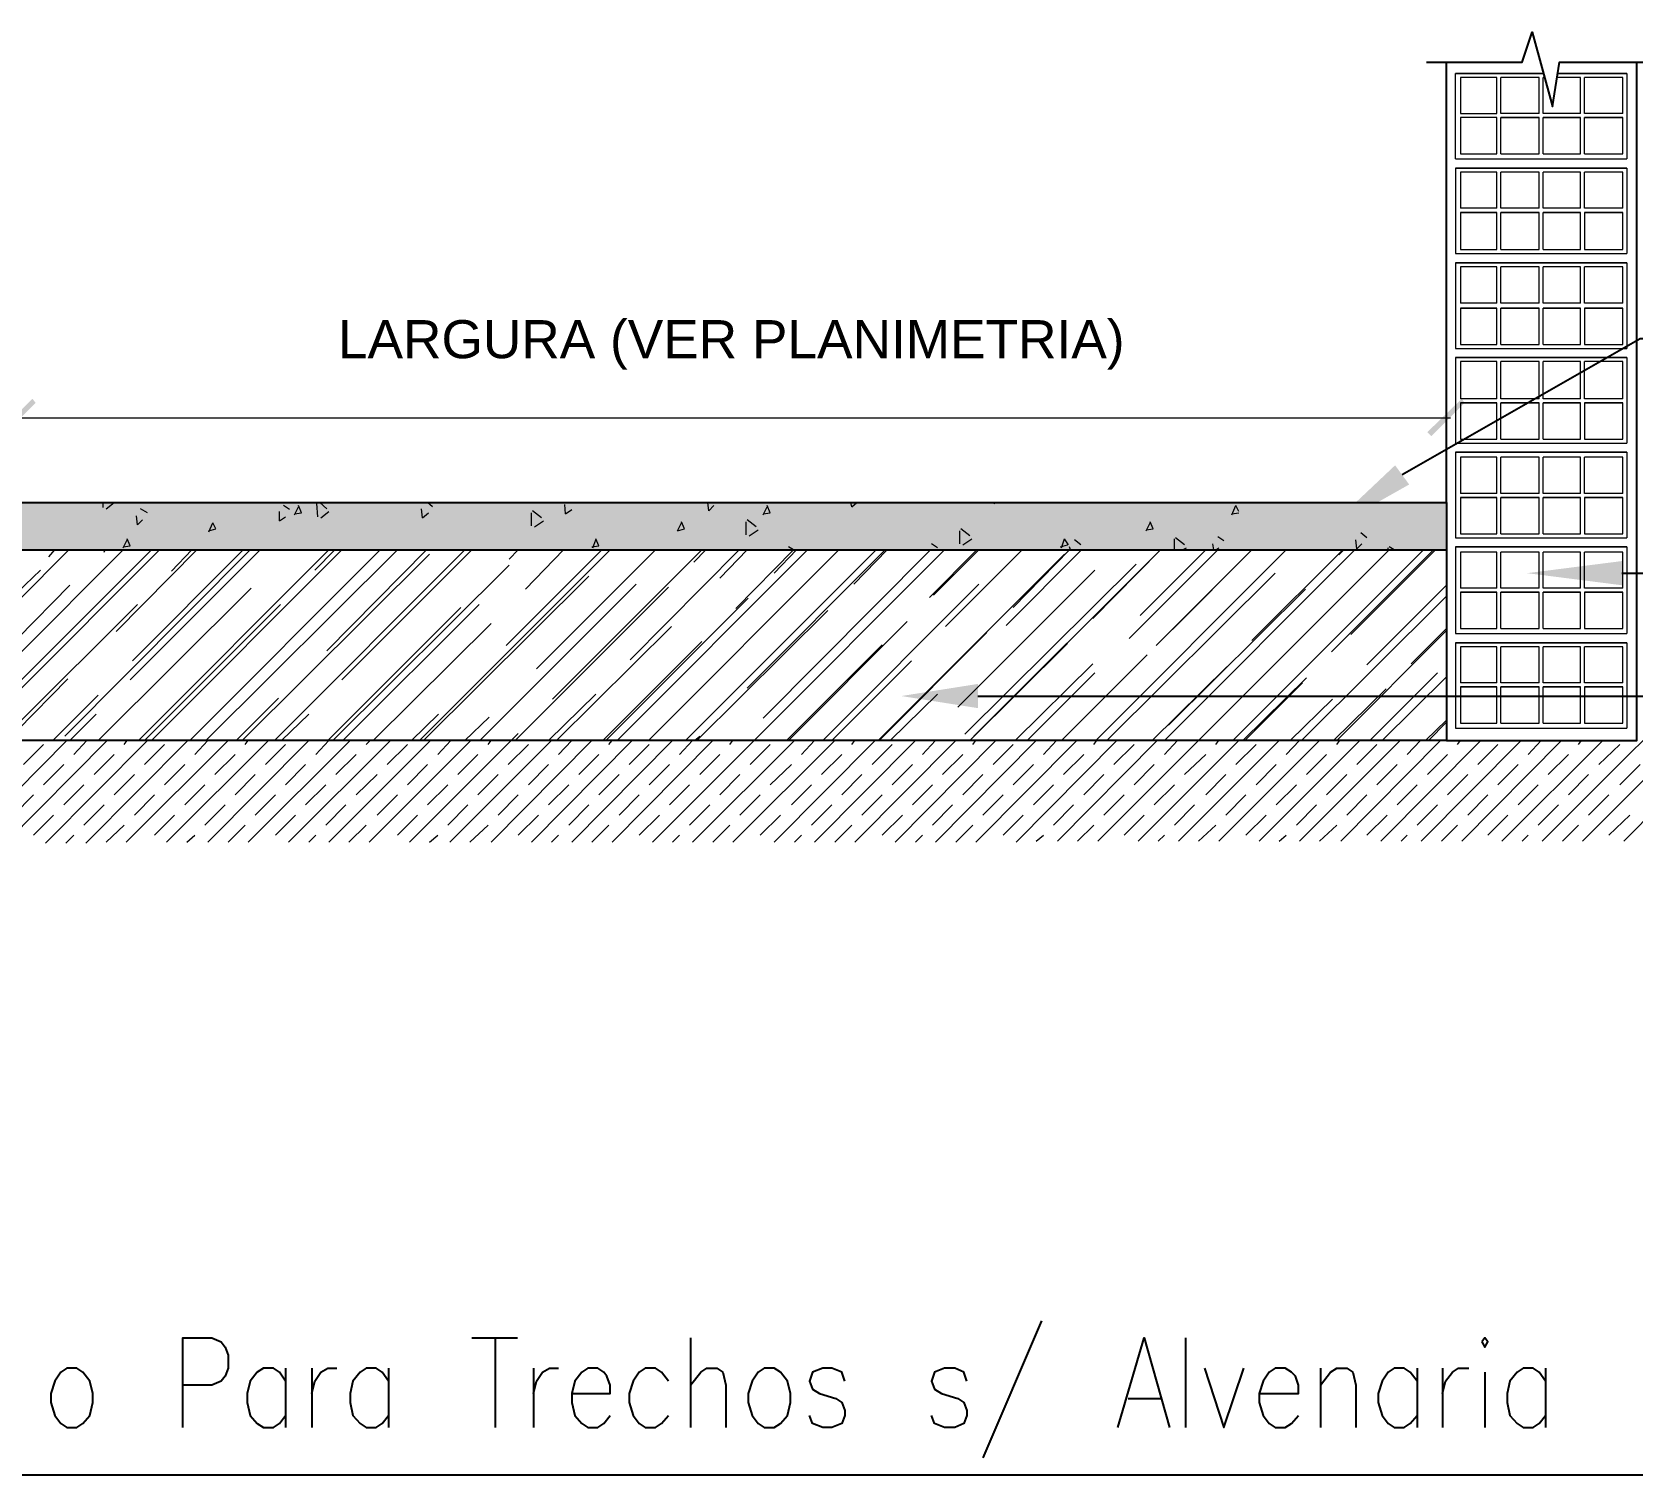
# Model space of a CAD drawing. Header units: feet. Extents: x 203667 to 205527, y 9204857 to 9205156.
# Drawn here: x 203718.344 to 203720.025, y 9204918.054 to 9204919.569 of the extents above; entities that cross this region are included whole.
import ezdxf

# ---------------------------------------------------------------- set-up
doc = ezdxf.new("R2010")
doc.units = ezdxf.units.FT
doc.header["$LTSCALE"] = 0.3
doc.header["$MEASUREMENT"] = 0
for name, color, linetype in [('PDF2_0', 7, 'Continuous'), ('PDF2_A_Cotas', 7, 'Continuous'), ('PDF2_A_Texto', 7, 'Continuous'), ('PDF2_Text', 7, 'Continuous')]:
    doc.layers.add(name, color=color, linetype=linetype)
doc.styles.add('PDF Arial', font='arial.ttf')

msp = doc.modelspace()

# ---------------------------------------------------------------- hatches: boundary and pattern name
at = {"layer": 'PDF2_0', "transparency": 33554559}
for points in [[(203718.3479, 9204919.1793), (203718.3447, 9204919.1835), (203718.3098, 9204919.1486), (203718.313, 9204919.1444)], [(203719.8088, 9204919.1486), (203719.813, 9204919.1444), (203719.8479, 9204919.1793), (203719.8448, 9204919.1835)]]:
    msp.add_hatch(color=256, dxfattribs=at).paths.add_polyline_path(points)
at = {"layer": 'PDF2_0', "true_color": 0xf2f2f2, "transparency": 33554559}
msp.add_hatch(color=7, dxfattribs=at).paths.add_polyline_path([(203719.8289, 9204919.0746), (203718.3289, 9204919.0746), (203718.3289, 9204919.0249), (203719.8289, 9204919.0249)])

# ---------------------------------------------------------------- linework, layer by layer
at = {"layer": 'PDF2_0', "lineweight": 25}
for points in [[(203719.8077, 9204919.5369), (203719.9082, 9204919.5369), (203719.9188, 9204919.5686), (203719.94, 9204919.4903), (203719.9474, 9204919.5369), (203720.0479, 9204919.5369)], [(203719.8289, 9204919.0746), (203719.8289, 9204919.5369)], [(203719.8289, 9204918.8249), (203720.0288, 9204918.8249), (203720.0288, 9204919.5369)], [(203718.3289, 9204919.0746), (203719.8289, 9204919.0746), (203719.8289, 9204918.8249), (203718.3289, 9204918.8249)], [(203718.3289, 9204919.0249), (203719.8289, 9204919.0249)]]:
    msp.add_lwpolyline(points, dxfattribs=at)
at = {"layer": 'PDF2_0', "color": 25, "lineweight": 5, "true_color": 0xa45937}
for points in [[(203719.9304, 9204919.5252), (203719.8384, 9204919.5252)], [(203719.8384, 9204919.4353), (203719.8384, 9204919.5252), (203719.9304, 9204919.5252)], [(203719.9463, 9204919.5252), (203720.0182, 9204919.5252), (203720.0182, 9204919.4353)], [(203720.0182, 9204919.5252), (203719.9463, 9204919.5252)], [(203719.8818, 9204919.521), (203719.8437, 9204919.521)], [(203719.8437, 9204919.4829), (203719.8818, 9204919.4829), (203719.8818, 9204919.521)], [(203719.8437, 9204919.521), (203719.8437, 9204919.4829)], [(203719.9262, 9204919.521), (203719.886, 9204919.521)], [(203719.886, 9204919.4829), (203719.886, 9204919.521)], [(203719.9262, 9204919.4829), (203719.9262, 9204919.521)], [(203719.9304, 9204919.4829), (203719.9304, 9204919.521)], [(203719.9315, 9204919.521), (203719.9304, 9204919.521)], [(203719.9696, 9204919.4829), (203719.9696, 9204919.521), (203719.9452, 9204919.521)], [(203719.9738, 9204919.4829), (203719.9738, 9204919.521)], [(203720.014, 9204919.521), (203719.9738, 9204919.521)], [(203720.014, 9204919.4829), (203720.014, 9204919.521)], [(203719.8818, 9204919.4787), (203719.8437, 9204919.4787)], [(203719.8437, 9204919.4787), (203719.8437, 9204919.4406)], [(203719.8818, 9204919.4787), (203719.8437, 9204919.4787)], [(203719.8818, 9204919.4787), (203719.8437, 9204919.4787)], [(203719.8818, 9204919.4406), (203719.8818, 9204919.4787)], [(203719.9262, 9204919.4829), (203719.886, 9204919.4829)], [(203719.886, 9204919.4787), (203719.9262, 9204919.4787), (203719.886, 9204919.4787)], [(203719.886, 9204919.4406), (203719.886, 9204919.4787)], [(203719.9262, 9204919.4787), (203719.886, 9204919.4787)], [(203719.9262, 9204919.4406), (203719.9262, 9204919.4787)], [(203719.9696, 9204919.4829), (203719.9304, 9204919.4829)], [(203719.9304, 9204919.4787), (203719.9696, 9204919.4787), (203719.9304, 9204919.4787)], [(203719.9696, 9204919.4787), (203719.9304, 9204919.4787)], [(203719.9304, 9204919.4406), (203719.9304, 9204919.4787)], [(203719.9696, 9204919.4406), (203719.9696, 9204919.4787)], [(203720.014, 9204919.4829), (203719.9738, 9204919.4829)], [(203720.014, 9204919.4787), (203719.9738, 9204919.4787)], [(203719.9738, 9204919.4787), (203720.014, 9204919.4787), (203719.9738, 9204919.4787)], [(203719.9738, 9204919.4406), (203719.9738, 9204919.4787)], [(203720.014, 9204919.4406), (203720.014, 9204919.4787)], [(203719.8437, 9204919.4406), (203719.8818, 9204919.4406)], [(203719.886, 9204919.4406), (203719.9262, 9204919.4406)], [(203719.9304, 9204919.4406), (203719.9696, 9204919.4406)], [(203719.9738, 9204919.4406), (203720.014, 9204919.4406)], [(203719.8384, 9204919.4353), (203720.0182, 9204919.4353)], [(203720.0182, 9204919.4258), (203719.8384, 9204919.4258)], [(203719.8384, 9204919.4258), (203720.0182, 9204919.4258)], [(203719.8384, 9204919.4258), (203719.8384, 9204919.3359)], [(203719.8437, 9204919.4216), (203719.8437, 9204919.3835)], [(203719.8818, 9204919.4216), (203719.8437, 9204919.4216)], [(203719.8818, 9204919.3835), (203719.8818, 9204919.4216)], [(203719.9262, 9204919.4216), (203719.886, 9204919.4216)], [(203719.886, 9204919.3835), (203719.886, 9204919.4216)], [(203719.9262, 9204919.3835), (203719.9262, 9204919.4216)], [(203719.9304, 9204919.3835), (203719.9304, 9204919.4216)], [(203719.9696, 9204919.4216), (203719.9304, 9204919.4216)], [(203719.9696, 9204919.3835), (203719.9696, 9204919.4216)], [(203720.014, 9204919.4216), (203719.9738, 9204919.4216)], [(203719.9738, 9204919.3835), (203719.9738, 9204919.4216)], [(203720.014, 9204919.3835), (203720.014, 9204919.4216)], [(203720.0182, 9204919.4258), (203720.0182, 9204919.3359)], [(203719.8818, 9204919.3835), (203719.8437, 9204919.3835)], [(203719.8437, 9204919.3792), (203719.8437, 9204919.3401)], [(203719.8437, 9204919.3792), (203719.8818, 9204919.3792), (203719.8437, 9204919.3792)], [(203719.8818, 9204919.3792), (203719.8437, 9204919.3792)], [(203719.8818, 9204919.3401), (203719.8818, 9204919.3792)], [(203719.9262, 9204919.3835), (203719.886, 9204919.3835)], [(203719.886, 9204919.3792), (203719.9262, 9204919.3792), (203719.886, 9204919.3792)], [(203719.886, 9204919.3401), (203719.886, 9204919.3792)], [(203719.9262, 9204919.3792), (203719.886, 9204919.3792)], [(203719.9262, 9204919.3401), (203719.9262, 9204919.3792)], [(203719.9696, 9204919.3835), (203719.9304, 9204919.3835)], [(203719.9304, 9204919.3792), (203719.9696, 9204919.3792), (203719.9304, 9204919.3792)], [(203719.9696, 9204919.3792), (203719.9304, 9204919.3792)], [(203719.9304, 9204919.3401), (203719.9304, 9204919.3792)], [(203719.9696, 9204919.3401), (203719.9696, 9204919.3792)], [(203720.014, 9204919.3835), (203719.9738, 9204919.3835)], [(203720.014, 9204919.3792), (203719.9738, 9204919.3792)], [(203719.9738, 9204919.3792), (203720.014, 9204919.3792), (203719.9738, 9204919.3792), (203719.9738, 9204919.3401)], [(203720.014, 9204919.3401), (203720.014, 9204919.3792)], [(203719.8437, 9204919.3401), (203719.8818, 9204919.3401)], [(203719.886, 9204919.3401), (203719.9262, 9204919.3401)], [(203719.9304, 9204919.3401), (203719.9696, 9204919.3401)], [(203719.9738, 9204919.3401), (203720.014, 9204919.3401)], [(203719.8384, 9204919.3359), (203720.0182, 9204919.3359)], [(203720.0182, 9204919.3263), (203719.8384, 9204919.3263)], [(203719.8384, 9204919.3263), (203720.0182, 9204919.3263)], [(203719.8384, 9204919.3263), (203719.8384, 9204919.2364)], [(203719.8437, 9204919.3221), (203719.8437, 9204919.284)], [(203719.8818, 9204919.3221), (203719.8437, 9204919.3221)], [(203719.8818, 9204919.284), (203719.8818, 9204919.3221)], [(203719.9262, 9204919.3221), (203719.886, 9204919.3221)], [(203719.886, 9204919.284), (203719.886, 9204919.3221)], [(203719.9262, 9204919.284), (203719.9262, 9204919.3221)], [(203719.9304, 9204919.284), (203719.9304, 9204919.3221)], [(203719.9696, 9204919.3221), (203719.9304, 9204919.3221)], [(203719.9696, 9204919.284), (203719.9696, 9204919.3221)], [(203720.014, 9204919.3221), (203719.9738, 9204919.3221)], [(203719.9738, 9204919.284), (203719.9738, 9204919.3221)], [(203720.014, 9204919.284), (203720.014, 9204919.3221)], [(203720.0182, 9204919.3263), (203720.0182, 9204919.2364)], [(203719.8818, 9204919.284), (203719.8437, 9204919.284)], [(203719.8437, 9204919.2787), (203719.8437, 9204919.2407)], [(203719.8437, 9204919.2787), (203719.8818, 9204919.2787), (203719.8437, 9204919.2787)], [(203719.8818, 9204919.2787), (203719.8437, 9204919.2787)], [(203719.8818, 9204919.2407), (203719.8818, 9204919.2787)], [(203719.9262, 9204919.284), (203719.886, 9204919.284)], [(203719.886, 9204919.2407), (203719.886, 9204919.2787)], [(203719.886, 9204919.2787), (203719.9262, 9204919.2787), (203719.886, 9204919.2787)], [(203719.9262, 9204919.2787), (203719.886, 9204919.2787)], [(203719.9262, 9204919.2407), (203719.9262, 9204919.2787)], [(203719.9696, 9204919.284), (203719.9304, 9204919.284)], [(203719.9304, 9204919.2787), (203719.9696, 9204919.2787), (203719.9304, 9204919.2787)], [(203719.9696, 9204919.2787), (203719.9304, 9204919.2787)], [(203719.9304, 9204919.2407), (203719.9304, 9204919.2787)], [(203719.9696, 9204919.2407), (203719.9696, 9204919.2787)], [(203720.014, 9204919.284), (203719.9738, 9204919.284)], [(203720.014, 9204919.2787), (203719.9738, 9204919.2787)], [(203719.9738, 9204919.2787), (203720.014, 9204919.2787), (203719.9738, 9204919.2787), (203719.9738, 9204919.2407)], [(203720.014, 9204919.2407), (203720.014, 9204919.2787)], [(203719.8384, 9204919.2364), (203720.0182, 9204919.2364)], [(203719.8437, 9204919.2407), (203719.8818, 9204919.2407)], [(203719.886, 9204919.2407), (203719.9262, 9204919.2407)], [(203719.9304, 9204919.2407), (203719.9696, 9204919.2407)], [(203719.9738, 9204919.2407), (203720.014, 9204919.2407)], [(203720.0182, 9204919.2269), (203719.8384, 9204919.2269)], [(203719.8384, 9204919.2269), (203720.0182, 9204919.2269)], [(203719.8384, 9204919.2269), (203719.8384, 9204919.137)], [(203719.8437, 9204919.2227), (203719.8437, 9204919.1835)], [(203719.8818, 9204919.2227), (203719.8437, 9204919.2227)], [(203719.8818, 9204919.1835), (203719.8818, 9204919.2227)], [(203719.9262, 9204919.2227), (203719.886, 9204919.2227)], [(203719.886, 9204919.1835), (203719.886, 9204919.2227)], [(203719.9262, 9204919.1835), (203719.9262, 9204919.2227)], [(203719.9304, 9204919.1835), (203719.9304, 9204919.2227)], [(203719.9696, 9204919.2227), (203719.9304, 9204919.2227)], [(203719.9696, 9204919.1835), (203719.9696, 9204919.2227)], [(203720.014, 9204919.2227), (203719.9738, 9204919.2227)], [(203719.9738, 9204919.1835), (203719.9738, 9204919.2227)], [(203720.014, 9204919.1835), (203720.014, 9204919.2227)], [(203720.0182, 9204919.2269), (203720.0182, 9204919.137)], [(203719.8818, 9204919.1835), (203719.8437, 9204919.1835)], [(203719.8437, 9204919.1793), (203719.8437, 9204919.1412)], [(203719.8437, 9204919.1793), (203719.8818, 9204919.1793), (203719.8437, 9204919.1793)], [(203719.8818, 9204919.1793), (203719.8437, 9204919.1793)], [(203719.8818, 9204919.1412), (203719.8818, 9204919.1793)], [(203719.9262, 9204919.1835), (203719.886, 9204919.1835)], [(203719.886, 9204919.1793), (203719.9262, 9204919.1793), (203719.886, 9204919.1793)], [(203719.886, 9204919.1412), (203719.886, 9204919.1793)], [(203719.9262, 9204919.1793), (203719.886, 9204919.1793)], [(203719.9262, 9204919.1412), (203719.9262, 9204919.1793)], [(203719.9696, 9204919.1835), (203719.9304, 9204919.1835)], [(203719.9304, 9204919.1793), (203719.9696, 9204919.1793), (203719.9304, 9204919.1793)], [(203719.9696, 9204919.1793), (203719.9304, 9204919.1793)], [(203719.9304, 9204919.1412), (203719.9304, 9204919.1793)], [(203719.9696, 9204919.1412), (203719.9696, 9204919.1793)], [(203720.014, 9204919.1835), (203719.9738, 9204919.1835)], [(203720.014, 9204919.1793), (203719.9738, 9204919.1793)], [(203719.9738, 9204919.1793), (203720.014, 9204919.1793), (203719.9738, 9204919.1793), (203719.9738, 9204919.1412)], [(203720.014, 9204919.1412), (203720.014, 9204919.1793)], [(203719.8384, 9204919.137), (203720.0182, 9204919.137)], [(203719.8437, 9204919.1412), (203719.8818, 9204919.1412)], [(203719.886, 9204919.1412), (203719.9262, 9204919.1412)], [(203719.9304, 9204919.1412), (203719.9696, 9204919.1412)], [(203719.9738, 9204919.1412), (203720.014, 9204919.1412)], [(203720.0182, 9204919.1275), (203719.8384, 9204919.1275)], [(203719.8384, 9204919.1275), (203720.0182, 9204919.1275)], [(203719.8384, 9204919.1275), (203719.8384, 9204919.0376)], [(203719.8437, 9204919.1222), (203719.8437, 9204919.0841)], [(203719.8818, 9204919.1222), (203719.8437, 9204919.1222)], [(203719.8818, 9204919.0841), (203719.8818, 9204919.1222)], [(203719.9262, 9204919.1222), (203719.886, 9204919.1222)], [(203719.886, 9204919.0841), (203719.886, 9204919.1222)], [(203719.9262, 9204919.0841), (203719.9262, 9204919.1222)], [(203719.9304, 9204919.0841), (203719.9304, 9204919.1222)], [(203719.9696, 9204919.1222), (203719.9304, 9204919.1222)], [(203719.9696, 9204919.0841), (203719.9696, 9204919.1222)], [(203720.014, 9204919.1222), (203719.9738, 9204919.1222)], [(203719.9738, 9204919.0841), (203719.9738, 9204919.1222)], [(203720.014, 9204919.0841), (203720.014, 9204919.1222)], [(203720.0182, 9204919.1275), (203720.0182, 9204919.0376)], [(203719.8818, 9204919.0841), (203719.8437, 9204919.0841)], [(203719.8437, 9204919.0799), (203719.8437, 9204919.0418)], [(203719.8437, 9204919.0799), (203719.8818, 9204919.0799), (203719.8437, 9204919.0799), (203719.8818, 9204919.0799)], [(203719.8818, 9204919.0418), (203719.8818, 9204919.0799)], [(203719.9262, 9204919.0841), (203719.886, 9204919.0841)], [(203719.886, 9204919.0799), (203719.9262, 9204919.0799), (203719.886, 9204919.0799)], [(203719.886, 9204919.0418), (203719.886, 9204919.0799)], [(203719.9262, 9204919.0799), (203719.886, 9204919.0799)], [(203719.9262, 9204919.0418), (203719.9262, 9204919.0799)], [(203719.9696, 9204919.0841), (203719.9304, 9204919.0841)], [(203719.9304, 9204919.0799), (203719.9696, 9204919.0799), (203719.9304, 9204919.0799)], [(203719.9696, 9204919.0799), (203719.9304, 9204919.0799)], [(203719.9304, 9204919.0418), (203719.9304, 9204919.0799)], [(203719.9696, 9204919.0418), (203719.9696, 9204919.0799)], [(203720.014, 9204919.0841), (203719.9738, 9204919.0841)], [(203720.014, 9204919.0799), (203719.9738, 9204919.0799)], [(203719.9738, 9204919.0799), (203720.014, 9204919.0799), (203719.9738, 9204919.0799), (203719.9738, 9204919.0418)], [(203720.014, 9204919.0418), (203720.014, 9204919.0799)], [(203719.8384, 9204919.0376), (203720.0182, 9204919.0376)], [(203719.8437, 9204919.0418), (203719.8818, 9204919.0418)], [(203719.886, 9204919.0418), (203719.9262, 9204919.0418)], [(203719.9304, 9204919.0418), (203719.9696, 9204919.0418)], [(203719.9738, 9204919.0418), (203720.014, 9204919.0418)], [(203720.0182, 9204919.028), (203719.8384, 9204919.028)], [(203719.8384, 9204919.028), (203720.0182, 9204919.028)], [(203719.8384, 9204919.028), (203719.8384, 9204918.9371)], [(203719.8437, 9204919.0227), (203719.8437, 9204918.9847)], [(203719.8818, 9204919.0227), (203719.8437, 9204919.0227)], [(203719.8818, 9204918.9847), (203719.8818, 9204919.0227)], [(203719.9262, 9204919.0227), (203719.886, 9204919.0227)], [(203719.886, 9204918.9847), (203719.886, 9204919.0227)], [(203719.9262, 9204918.9847), (203719.9262, 9204919.0227)], [(203719.9304, 9204918.9847), (203719.9304, 9204919.0227)], [(203719.9696, 9204919.0227), (203719.9304, 9204919.0227)], [(203719.9696, 9204918.9847), (203719.9696, 9204919.0227)], [(203720.014, 9204919.0227), (203719.9738, 9204919.0227)], [(203719.9738, 9204918.9847), (203719.9738, 9204919.0227)], [(203720.014, 9204918.9847), (203720.014, 9204919.0227)], [(203720.0182, 9204919.028), (203720.0182, 9204918.9371)], [(203719.8818, 9204918.9847), (203719.8437, 9204918.9847)], [(203719.9262, 9204918.9847), (203719.886, 9204918.9847)], [(203719.9696, 9204918.9847), (203719.9304, 9204918.9847)], [(203720.014, 9204918.9847), (203719.9738, 9204918.9847)], [(203719.8437, 9204918.9804), (203719.8437, 9204918.9423)], [(203719.8437, 9204918.9804), (203719.8818, 9204918.9804), (203719.8437, 9204918.9804)], [(203719.8818, 9204918.9804), (203719.8437, 9204918.9804)], [(203719.8818, 9204918.9423), (203719.8818, 9204918.9804)], [(203719.886, 9204918.9804), (203719.9262, 9204918.9804), (203719.886, 9204918.9804)], [(203719.886, 9204918.9423), (203719.886, 9204918.9804)], [(203719.9262, 9204918.9804), (203719.886, 9204918.9804)], [(203719.9262, 9204918.9423), (203719.9262, 9204918.9804)], [(203719.9304, 9204918.9804), (203719.9696, 9204918.9804), (203719.9304, 9204918.9804)], [(203719.9696, 9204918.9804), (203719.9304, 9204918.9804)], [(203719.9304, 9204918.9423), (203719.9304, 9204918.9804)], [(203719.9696, 9204918.9423), (203719.9696, 9204918.9804)], [(203720.014, 9204918.9804), (203719.9738, 9204918.9804)], [(203719.9738, 9204918.9804), (203720.014, 9204918.9804), (203719.9738, 9204918.9804), (203719.9738, 9204918.9423)], [(203720.014, 9204918.9423), (203720.014, 9204918.9804)], [(203719.8384, 9204918.9371), (203720.0182, 9204918.9371)], [(203719.8437, 9204918.9423), (203719.8818, 9204918.9423)], [(203719.886, 9204918.9423), (203719.9262, 9204918.9423)], [(203719.9304, 9204918.9423), (203719.9696, 9204918.9423)], [(203719.9738, 9204918.9423), (203720.014, 9204918.9423)], [(203720.0182, 9204918.9275), (203719.8384, 9204918.9275)], [(203719.8384, 9204918.9275), (203720.0182, 9204918.9275)], [(203719.8384, 9204918.9275), (203719.8384, 9204918.8376)], [(203719.8437, 9204918.9233), (203719.8437, 9204918.8852)], [(203719.8818, 9204918.9233), (203719.8437, 9204918.9233)], [(203719.8818, 9204918.8852), (203719.8818, 9204918.9233)], [(203719.9262, 9204918.9233), (203719.886, 9204918.9233)], [(203719.886, 9204918.8852), (203719.886, 9204918.9233)], [(203719.9262, 9204918.8852), (203719.9262, 9204918.9233)], [(203719.9304, 9204918.8852), (203719.9304, 9204918.9233)], [(203719.9696, 9204918.9233), (203719.9304, 9204918.9233)], [(203719.9696, 9204918.8852), (203719.9696, 9204918.9233)], [(203720.014, 9204918.9233), (203719.9738, 9204918.9233)], [(203719.9738, 9204918.8852), (203719.9738, 9204918.9233)], [(203720.014, 9204918.8852), (203720.014, 9204918.9233)], [(203720.0182, 9204918.9275), (203720.0182, 9204918.8376)], [(203719.8818, 9204918.8852), (203719.8437, 9204918.8852)], [(203719.9262, 9204918.8852), (203719.886, 9204918.8852)], [(203719.9696, 9204918.8852), (203719.9304, 9204918.8852)], [(203720.014, 9204918.8852), (203719.9738, 9204918.8852)], [(203719.8437, 9204918.881), (203719.8437, 9204918.8429)], [(203719.8437, 9204918.881), (203719.8818, 9204918.881), (203719.8437, 9204918.881)], [(203719.8818, 9204918.881), (203719.8437, 9204918.881)], [(203719.8818, 9204918.8429), (203719.8818, 9204918.881)], [(203719.886, 9204918.881), (203719.9262, 9204918.881), (203719.886, 9204918.881)], [(203719.886, 9204918.8429), (203719.886, 9204918.881)], [(203719.9262, 9204918.881), (203719.886, 9204918.881)], [(203719.9262, 9204918.8429), (203719.9262, 9204918.881)], [(203719.9304, 9204918.881), (203719.9696, 9204918.881), (203719.9304, 9204918.881)], [(203719.9696, 9204918.881), (203719.9304, 9204918.881)], [(203719.9304, 9204918.8429), (203719.9304, 9204918.881)], [(203719.9696, 9204918.8429), (203719.9696, 9204918.881)], [(203720.014, 9204918.881), (203719.9738, 9204918.881)], [(203719.9738, 9204918.881), (203720.014, 9204918.881), (203719.9738, 9204918.881), (203719.9738, 9204918.8429)], [(203720.014, 9204918.8429), (203720.014, 9204918.881)], [(203719.8384, 9204918.8376), (203720.0182, 9204918.8376)], [(203719.8437, 9204918.8429), (203719.8818, 9204918.8429)], [(203719.886, 9204918.8429), (203719.9262, 9204918.8429)], [(203719.9304, 9204918.8429), (203719.9696, 9204918.8429)], [(203719.9738, 9204918.8429), (203720.014, 9204918.8429)]]:
    msp.add_lwpolyline(points, dxfattribs=at)
at = {"layer": 'PDF2_0', "lineweight": 0}
msp.add_lwpolyline([(203718.3289, 9204919.0746), (203718.6737, 9204919.0746)], dxfattribs=at)
at = {"layer": 'PDF2_0', "color": 8, "lineweight": 0, "true_color": 0x707070}
for points in [[(203718.4188, 9204919.0693), (203718.4188, 9204919.0746)], [(203718.422, 9204919.0682), (203718.4304, 9204919.0746)], [(203718.6145, 9204919.0672), (203718.6081, 9204919.0714)], [(203718.6198, 9204919.0619), (203718.624, 9204919.0703)], [(203718.6272, 9204919.064), (203718.624, 9204919.0714)], [(203718.6441, 9204919.0598), (203718.643, 9204919.0735)], [(203718.6536, 9204919.0682), (203718.6462, 9204919.0746)], [(203718.7647, 9204919.0703), (203718.7594, 9204919.0746)], [(203718.9043, 9204919.0629), (203718.9033, 9204919.0725)], [(203719.0545, 9204919.0661), (203719.0535, 9204919.0746)], [(203719.0545, 9204919.0661), (203719.0598, 9204919.0714)], [(203719.1117, 9204919.0619), (203719.1159, 9204919.0703)], [(203719.1191, 9204919.064), (203719.1159, 9204919.0714)], [(203719.2048, 9204919.0703), (203719.2037, 9204919.0746)], [(203719.2048, 9204919.0703), (203719.21, 9204919.0746)], [(203719.355, 9204919.0735), (203719.3539, 9204919.0746)], [(203719.3539, 9204919.0735), (203719.355, 9204919.0746)], [(203719.6036, 9204919.0619), (203719.6078, 9204919.0714)], [(203719.611, 9204919.0651), (203719.6078, 9204919.0714)], [(203718.4548, 9204919.0513), (203718.4537, 9204919.0608)], [(203718.4548, 9204919.0513), (203718.46, 9204919.0566)], [(203718.4653, 9204919.064), (203718.4579, 9204919.0682)], [(203718.5299, 9204919.0439), (203718.5341, 9204919.0534)], [(203718.5373, 9204919.0471), (203718.5341, 9204919.0534)], [(203718.6039, 9204919.0555), (203718.6039, 9204919.0651)], [(203718.6039, 9204919.0555), (203718.6103, 9204919.0598)], [(203718.6198, 9204919.0629), (203718.6272, 9204919.064)], [(203718.6473, 9204919.0587), (203718.6557, 9204919.0651)], [(203718.7541, 9204919.0587), (203718.7531, 9204919.0682)], [(203718.7541, 9204919.0587), (203718.7605, 9204919.064)], [(203718.8684, 9204919.0502), (203718.8684, 9204919.064)], [(203718.8789, 9204919.0587), (203718.8694, 9204919.0661)], [(203718.8715, 9204919.0492), (203718.8811, 9204919.0555)], [(203718.9043, 9204919.0629), (203718.9107, 9204919.0672)], [(203719.0218, 9204919.045), (203719.026, 9204919.0534)], [(203719.0292, 9204919.0471), (203719.026, 9204919.0545)], [(203719.0937, 9204919.0407), (203719.0937, 9204919.0545)], [(203719.1043, 9204919.0492), (203719.0947, 9204919.0566)], [(203719.1117, 9204919.0629), (203719.1191, 9204919.064)], [(203719.5136, 9204919.045), (203719.5179, 9204919.0534)], [(203719.5211, 9204919.0471), (203719.5179, 9204919.0545)], [(203719.6036, 9204919.0629), (203719.611, 9204919.064)], [(203718.4399, 9204919.027), (203718.4442, 9204919.0354)], [(203718.4473, 9204919.0291), (203718.4442, 9204919.0365)], [(203718.5299, 9204919.045), (203718.5373, 9204919.0471)], [(203718.9329, 9204919.027), (203718.9361, 9204919.0354)], [(203718.9392, 9204919.0291), (203718.9361, 9204919.0365)], [(203719.0218, 9204919.045), (203719.0292, 9204919.0471)], [(203719.0969, 9204919.0397), (203719.1064, 9204919.046)], [(203719.3179, 9204919.0312), (203719.3179, 9204919.045)], [(203719.3285, 9204919.0397), (203719.319, 9204919.0471)], [(203719.3211, 9204919.0301), (203719.3306, 9204919.0365)], [(203719.4248, 9204919.027), (203719.428, 9204919.0365)], [(203719.4322, 9204919.0301), (203719.428, 9204919.0365)], [(203719.4449, 9204919.0301), (203719.4385, 9204919.0354)], [(203719.5136, 9204919.046), (203719.5211, 9204919.0471)], [(203719.5433, 9204919.0249), (203719.5433, 9204919.0365)], [(203719.5538, 9204919.0301), (203719.5443, 9204919.0376)], [(203719.5951, 9204919.0344), (203719.5888, 9204919.0386)], [(203719.7347, 9204919.0259), (203719.7337, 9204919.0354)], [(203719.7453, 9204919.0376), (203719.739, 9204919.0428)], [(203718.4399, 9204919.028), (203718.4473, 9204919.0291)], [(203718.9318, 9204919.028), (203718.9392, 9204919.0291)], [(203719.1434, 9204919.0249), (203719.1381, 9204919.028)], [(203719.2947, 9204919.027), (203719.2883, 9204919.0312)], [(203719.4237, 9204919.028), (203719.4311, 9204919.0301)], [(203719.4343, 9204919.0249), (203719.4333, 9204919.028)], [(203719.5517, 9204919.0249), (203719.556, 9204919.027)], [(203719.5845, 9204919.0249), (203719.5835, 9204919.0312)], [(203719.5866, 9204919.0249), (203719.5898, 9204919.027)], [(203719.7347, 9204919.0259), (203719.74, 9204919.0312)], [(203719.7675, 9204919.0249), (203719.7675, 9204919.027)], [(203719.7739, 9204919.0249), (203719.7686, 9204919.028)]]:
    msp.add_lwpolyline(points, dxfattribs=at)
at = {"layer": 'PDF2_0', "color": 27, "lineweight": 0, "true_color": 0x7a4c3d}
for points in [[(203718.3289, 9204918.9138), (203718.4399, 9204919.0249)], [(203718.3289, 9204918.9709), (203718.3828, 9204919.0249)], [(203718.3289, 9204918.8757), (203718.478, 9204919.0249)], [(203718.3289, 9204918.8842), (203718.4696, 9204919.0249)], [(203718.3617, 9204919.0175), (203718.368, 9204919.0249)], [(203718.3786, 9204918.8292), (203718.5732, 9204919.0249)], [(203718.4198, 9204919.0227), (203718.4209, 9204919.0249)], [(203718.4325, 9204918.9392), (203718.5172, 9204919.0249)], [(203718.4473, 9204918.8884), (203718.5838, 9204919.0249)], [(203718.4495, 9204918.9085), (203718.5658, 9204919.0249)], [(203718.4558, 9204918.8249), (203718.6557, 9204919.0249)], [(203718.4696, 9204918.8249), (203718.6695, 9204919.0249)], [(203718.4907, 9204919.0026), (203718.5119, 9204919.0249)], [(203718.5098, 9204918.8249), (203718.7097, 9204919.0249)], [(203718.5267, 9204918.8249), (203718.7277, 9204919.0249)], [(203718.5648, 9204918.8249), (203718.7615, 9204919.0206)], [(203718.5986, 9204918.8249), (203718.7985, 9204919.0249)], [(203718.6409, 9204919.0037), (203718.6621, 9204919.0249)], [(203718.6536, 9204918.9191), (203718.7584, 9204919.0249)], [(203718.6695, 9204918.8884), (203718.806, 9204919.0249)], [(203718.7509, 9204918.8249), (203718.9509, 9204919.0249)], [(203718.8419, 9204918.9244), (203718.9424, 9204919.0249)], [(203718.8451, 9204919.0153), (203718.8546, 9204919.0249)], [(203718.862, 9204918.9836), (203718.9022, 9204919.0249)], [(203718.8737, 9204918.9), (203718.9985, 9204919.0249)], [(203718.8906, 9204918.8683), (203719.0471, 9204919.0249)], [(203718.9583, 9204918.8249), (203719.1582, 9204919.0249)], [(203718.972, 9204918.9096), (203719.0863, 9204919.0249)], [(203718.9911, 9204918.8249), (203719.191, 9204919.0249)], [(203719.0302, 9204918.8249), (203719.2301, 9204919.0249)], [(203719.0387, 9204919.0122), (203719.0514, 9204919.0249)], [(203719.0662, 9204918.9952), (203719.0947, 9204919.0249)], [(203719.0831, 9204918.9635), (203719.1434, 9204919.0249)], [(203719.0947, 9204918.8799), (203719.2386, 9204919.0238)], [(203719.1021, 9204918.8249), (203719.3021, 9204919.0249)], [(203719.1117, 9204918.8482), (203719.2873, 9204919.0249)], [(203719.1233, 9204919.0005), (203719.1466, 9204919.0249)], [(203719.2069, 9204918.9889), (203719.2418, 9204919.0249)], [(203719.2323, 9204918.8249), (203719.428, 9204919.0206)], [(203719.2862, 9204918.9751), (203719.3359, 9204919.0249)], [(203719.2904, 9204918.9773), (203719.338, 9204919.0249)], [(203719.3031, 9204918.9445), (203719.3835, 9204919.0249)], [(203719.3328, 9204918.8292), (203719.5285, 9204919.0249)], [(203719.3666, 9204918.9455), (203719.4459, 9204919.0249)], [(203719.374, 9204918.9646), (203719.4333, 9204919.0249)], [(203719.4576, 9204918.9529), (203719.5285, 9204919.0249)], [(203719.4608, 9204918.8249), (203719.6607, 9204919.0249)], [(203719.4957, 9204918.9318), (203719.5888, 9204919.0249)], [(203719.5073, 9204918.9561), (203719.5761, 9204919.0249)], [(203719.5242, 9204918.9244), (203719.6247, 9204919.0249)], [(203719.5327, 9204918.8249), (203719.7326, 9204919.0249)], [(203719.5412, 9204918.9413), (203719.6247, 9204919.0249)], [(203719.5687, 9204918.8249), (203719.7686, 9204919.0249)], [(203719.6046, 9204918.8249), (203719.8046, 9204919.0249)], [(203719.6247, 9204918.9297), (203719.7199, 9204919.0249)], [(203719.7083, 9204918.918), (203719.8151, 9204919.0249)], [(203719.7157, 9204919.0196), (203719.721, 9204919.0249)], [(203719.7284, 9204918.936), (203719.8172, 9204919.0249)], [(203718.3289, 9204918.9804), (203718.3532, 9204919.0037)], [(203718.66, 9204918.8249), (203718.8451, 9204919.009)], [(203719.3158, 9204918.8598), (203719.4597, 9204919.0037)], [(203719.3232, 9204918.8313), (203719.5031, 9204919.0101)], [(203718.3289, 9204918.9318), (203718.3839, 9204918.9878)], [(203718.4135, 9204918.8249), (203718.5743, 9204918.9847)], [(203718.7552, 9204918.8249), (203718.9287, 9204918.9974)], [(203718.8144, 9204918.8249), (203718.9784, 9204918.9889)], [(203718.8514, 9204918.8249), (203719.0122, 9204918.9857)], [(203719.1741, 9204918.8249), (203719.338, 9204918.9889)], [(203719.4724, 9204918.8249), (203719.6491, 9204919.0005)], [(203719.7453, 9204918.9043), (203719.8289, 9204918.9878)], [(203718.3289, 9204918.8419), (203718.4548, 9204918.9677)], [(203718.4622, 9204918.8249), (203718.605, 9204918.9677)], [(203718.6706, 9204918.8249), (203718.8134, 9204918.9677)], [(203718.9466, 9204918.8249), (203719.0958, 9204918.9741)], [(203719.5369, 9204918.8408), (203719.6808, 9204918.9836)], [(203719.6766, 9204918.8249), (203719.8289, 9204918.9762)], [(203718.6547, 9204918.8249), (203718.7943, 9204918.9646)], [(203719.0419, 9204918.8249), (203719.1794, 9204918.9614)], [(203718.7023, 9204918.8249), (203718.8261, 9204918.9476)], [(203718.8948, 9204918.8249), (203719.0154, 9204918.9445)], [(203719.1381, 9204918.8249), (203719.2629, 9204918.9498)], [(203719.2333, 9204918.8249), (203719.3465, 9204918.9381)], [(203719.7136, 9204918.8249), (203719.8289, 9204918.9402)], [(203719.7919, 9204918.9053), (203719.8289, 9204918.9423)], [(203718.9435, 9204918.8249), (203719.0471, 9204918.9286)], [(203719.136, 9204918.8249), (203719.2365, 9204918.9254)], [(203719.3285, 9204918.8249), (203719.4311, 9204918.9265)], [(203719.1836, 9204918.8249), (203719.2672, 9204918.9085)], [(203719.3761, 9204918.8249), (203719.4576, 9204918.9053)], [(203719.4248, 9204918.8249), (203719.5147, 9204918.9148)], [(203719.52, 9204918.8249), (203719.5983, 9204918.9022)], [(203718.3289, 9204918.8355), (203718.3818, 9204918.8895)], [(203719.3888, 9204918.8249), (203719.4597, 9204918.8958)], [(203719.4248, 9204918.8249), (203719.4883, 9204918.8884)], [(203719.6152, 9204918.8249), (203719.6818, 9204918.8905)], [(203719.6173, 9204918.8249), (203719.6776, 9204918.8852)], [(203719.7485, 9204918.8249), (203719.8194, 9204918.8958)], [(203719.7612, 9204918.8249), (203719.8289, 9204918.8916)], [(203718.3659, 9204918.8249), (203718.4135, 9204918.8725)], [(203718.5584, 9204918.8249), (203718.6028, 9204918.8694)], [(203718.8863, 9204918.8249), (203718.9361, 9204918.8736)], [(203719.245, 9204918.8249), (203719.2947, 9204918.8736)], [(203719.6649, 9204918.8249), (203719.7093, 9204918.8683)], [(203719.7104, 9204918.8249), (203719.7654, 9204918.8789)], [(203718.3839, 9204918.8249), (203718.4114, 9204918.8524)], [(203718.606, 9204918.8249), (203718.6346, 9204918.8524)], [(203718.7425, 9204918.8249), (203718.771, 9204918.8524)], [(203718.7985, 9204918.8249), (203718.8239, 9204918.8493)], [(203719.8067, 9204918.8249), (203719.8289, 9204918.8461)], [(203719.8098, 9204918.8249), (203719.8289, 9204918.844)], [(203718.8472, 9204918.8249), (203718.8546, 9204918.8323)], [(203719.0397, 9204918.8249), (203719.045, 9204918.8292)]]:
    msp.add_lwpolyline(points, dxfattribs=at)
at = {"layer": 'PDF2_0', "color": 45, "lineweight": 5, "true_color": 0xab7f53}
for points in [[(203719.9294, 9204918.7191), (203720.1283, 9204918.918)], [(203719.9717, 9204918.7191), (203720.1283, 9204918.8757)], [(203720.0151, 9204918.7191), (203720.1283, 9204918.8334)], [(203718.2739, 9204918.717), (203718.3807, 9204918.8249)], [(203718.3162, 9204918.717), (203718.423, 9204918.8249)], [(203718.3352, 9204918.7995), (203718.3564, 9204918.8207)], [(203718.3585, 9204918.717), (203718.4653, 9204918.8249)], [(203718.3881, 9204918.8101), (203718.4019, 9204918.8249)], [(203718.4008, 9204918.717), (203718.5076, 9204918.8249)], [(203718.441, 9204918.8207), (203718.4442, 9204918.8249)], [(203718.4431, 9204918.7181), (203718.55, 9204918.8249)], [(203718.4622, 9204918.7995), (203718.4833, 9204918.8207)], [(203718.4854, 9204918.7181), (203718.5923, 9204918.8249)], [(203718.515, 9204918.8101), (203718.5288, 9204918.8249)], [(203718.5288, 9204918.7181), (203718.6346, 9204918.8249)], [(203718.5679, 9204918.8207), (203718.5711, 9204918.8249)], [(203718.5711, 9204918.7181), (203718.678, 9204918.8249)], [(203718.5891, 9204918.7995), (203718.6103, 9204918.8207)], [(203718.6134, 9204918.7181), (203718.7203, 9204918.8249)], [(203718.642, 9204918.8101), (203718.6557, 9204918.8249)], [(203718.6557, 9204918.7181), (203718.7626, 9204918.8249)], [(203718.6949, 9204918.8207), (203718.6991, 9204918.8249)], [(203718.6981, 9204918.7181), (203718.8049, 9204918.8249)], [(203718.7171, 9204918.7995), (203718.7383, 9204918.8207)], [(203718.7404, 9204918.7181), (203718.8472, 9204918.8249)], [(203718.77, 9204918.8101), (203718.7837, 9204918.8249)], [(203718.7827, 9204918.7181), (203718.8895, 9204918.8249)], [(203718.8229, 9204918.8207), (203718.8261, 9204918.8249)], [(203718.8261, 9204918.7181), (203718.9318, 9204918.8249)], [(203718.844, 9204918.7995), (203718.8652, 9204918.8207)], [(203718.8684, 9204918.7181), (203718.9742, 9204918.8249)], [(203718.8969, 9204918.8101), (203718.9107, 9204918.8249)], [(203718.9107, 9204918.7181), (203719.0165, 9204918.8249)], [(203718.9498, 9204918.8207), (203718.953, 9204918.8249)], [(203718.953, 9204918.7181), (203719.0588, 9204918.8249)], [(203718.971, 9204918.7995), (203718.9921, 9204918.8207)], [(203718.9953, 9204918.7181), (203719.1021, 9204918.8249)], [(203719.0239, 9204918.8101), (203719.0376, 9204918.8249)], [(203719.0376, 9204918.7181), (203719.1445, 9204918.8249)], [(203719.0768, 9204918.8207), (203719.0799, 9204918.8249)], [(203719.0799, 9204918.7181), (203719.1868, 9204918.8249)], [(203719.0979, 9204918.7995), (203719.1191, 9204918.8207)], [(203719.1233, 9204918.7181), (203719.2291, 9204918.8249)], [(203719.1519, 9204918.8101), (203719.1656, 9204918.8249)], [(203719.1656, 9204918.7181), (203719.2714, 9204918.8249)], [(203719.2048, 9204918.8207), (203719.2079, 9204918.8249)], [(203719.2079, 9204918.7181), (203719.3137, 9204918.8249)], [(203719.2259, 9204918.7995), (203719.2471, 9204918.8207)], [(203719.2502, 9204918.7181), (203719.356, 9204918.8249)], [(203719.2788, 9204918.8101), (203719.2926, 9204918.8249)], [(203719.2926, 9204918.7181), (203719.3983, 9204918.8249)], [(203719.3317, 9204918.8207), (203719.3349, 9204918.8249)], [(203719.3349, 9204918.7181), (203719.4407, 9204918.8249)], [(203719.3529, 9204918.7995), (203719.374, 9204918.8207)], [(203719.3772, 9204918.7181), (203719.483, 9204918.8249)], [(203719.4057, 9204918.8101), (203719.4195, 9204918.8249)], [(203719.4206, 9204918.7191), (203719.5253, 9204918.8249)], [(203719.4586, 9204918.8207), (203719.4618, 9204918.8249)], [(203719.4629, 9204918.7191), (203719.5687, 9204918.8249)], [(203719.4798, 9204918.7995), (203719.501, 9204918.8207)], [(203719.5052, 9204918.7191), (203719.611, 9204918.8249)], [(203719.5327, 9204918.8101), (203719.5464, 9204918.8249)], [(203719.5475, 9204918.7191), (203719.6533, 9204918.8249)], [(203719.5866, 9204918.8207), (203719.5898, 9204918.8249)], [(203719.5898, 9204918.7191), (203719.6956, 9204918.8249)], [(203719.6078, 9204918.7995), (203719.629, 9204918.8207)], [(203719.6321, 9204918.7191), (203719.7379, 9204918.8249)], [(203719.6607, 9204918.8101), (203719.6744, 9204918.8249)], [(203719.6744, 9204918.7191), (203719.7802, 9204918.8249)], [(203719.7136, 9204918.8207), (203719.7168, 9204918.8249)], [(203719.7178, 9204918.7191), (203719.8225, 9204918.8249)], [(203719.7347, 9204918.7995), (203719.7559, 9204918.8207)], [(203719.7601, 9204918.7191), (203719.8649, 9204918.8249)], [(203719.7876, 9204918.8101), (203719.8014, 9204918.8249)], [(203719.8024, 9204918.7191), (203719.9072, 9204918.8249)], [(203719.8405, 9204918.8207), (203719.8437, 9204918.8249)], [(203719.8448, 9204918.7191), (203719.9495, 9204918.8249)], [(203719.8617, 9204918.7995), (203719.8828, 9204918.8207)], [(203719.8871, 9204918.7191), (203719.9929, 9204918.8249)], [(203719.9146, 9204918.8101), (203719.9283, 9204918.8249)], [(203719.9675, 9204918.8207), (203719.9706, 9204918.8249)], [(203719.9886, 9204918.7995), (203720.0108, 9204918.8207)], [(203718.3564, 9204918.7784), (203718.3775, 9204918.7995)], [(203718.4093, 9204918.789), (203718.4304, 9204918.8101)], [(203718.4833, 9204918.7784), (203718.5045, 9204918.7995)], [(203718.5362, 9204918.789), (203718.5574, 9204918.8101)], [(203718.6103, 9204918.7784), (203718.6314, 9204918.7995)], [(203718.6631, 9204918.789), (203718.6843, 9204918.8101)], [(203718.7383, 9204918.7784), (203718.7594, 9204918.7995)], [(203718.7911, 9204918.789), (203718.8123, 9204918.8101)], [(203718.8652, 9204918.7784), (203718.8863, 9204918.7995)], [(203718.9181, 9204918.789), (203718.9392, 9204918.8101)], [(203718.9921, 9204918.7784), (203719.0133, 9204918.7995)], [(203719.045, 9204918.789), (203719.0662, 9204918.8101)], [(203719.1191, 9204918.7784), (203719.1413, 9204918.7995)], [(203719.173, 9204918.789), (203719.1942, 9204918.8101)], [(203719.2471, 9204918.7784), (203719.2682, 9204918.7995)], [(203719.3, 9204918.789), (203719.3211, 9204918.8101)], [(203719.374, 9204918.7784), (203719.3952, 9204918.7995)], [(203719.4269, 9204918.789), (203719.4481, 9204918.8101)], [(203719.501, 9204918.7784), (203719.5221, 9204918.7995)], [(203719.5538, 9204918.789), (203719.5761, 9204918.8101)], [(203719.629, 9204918.7784), (203719.6501, 9204918.7995)], [(203719.6818, 9204918.789), (203719.703, 9204918.8101)], [(203719.7559, 9204918.7784), (203719.7771, 9204918.7995)], [(203719.8088, 9204918.789), (203719.8299, 9204918.8101)], [(203719.8828, 9204918.7784), (203719.904, 9204918.7995)], [(203719.9357, 9204918.789), (203719.9569, 9204918.8101)], [(203720.0108, 9204918.7784), (203720.032, 9204918.7995)], [(203718.4304, 9204918.7678), (203718.4516, 9204918.789)], [(203718.5574, 9204918.7678), (203718.5785, 9204918.789)], [(203718.6843, 9204918.7678), (203718.7065, 9204918.789)], [(203718.8123, 9204918.7678), (203718.8335, 9204918.789)], [(203718.9392, 9204918.7678), (203718.9604, 9204918.789)], [(203719.0662, 9204918.7678), (203719.0873, 9204918.789)], [(203719.1942, 9204918.7678), (203719.2153, 9204918.789)], [(203719.3211, 9204918.7678), (203719.3423, 9204918.789)], [(203719.4481, 9204918.7678), (203719.4692, 9204918.789)], [(203719.5761, 9204918.7678), (203719.5972, 9204918.789)], [(203719.703, 9204918.7678), (203719.7242, 9204918.789)], [(203719.8299, 9204918.7678), (203719.8511, 9204918.789)], [(203719.9569, 9204918.7678), (203719.978, 9204918.789)], [(203718.3246, 9204918.7466), (203718.3458, 9204918.7678)], [(203718.3775, 9204918.7572), (203718.3987, 9204918.7784)], [(203718.4516, 9204918.7466), (203718.4727, 9204918.7678)], [(203718.5045, 9204918.7572), (203718.5256, 9204918.7784)], [(203718.5785, 9204918.7466), (203718.5997, 9204918.7678)], [(203718.6314, 9204918.7572), (203718.6526, 9204918.7784)], [(203718.7065, 9204918.7466), (203718.7277, 9204918.7678)], [(203718.7594, 9204918.7572), (203718.7806, 9204918.7784)], [(203718.8335, 9204918.7466), (203718.8546, 9204918.7678)], [(203718.8863, 9204918.7572), (203718.9075, 9204918.7784)], [(203718.9604, 9204918.7466), (203718.9816, 9204918.7678)], [(203719.0133, 9204918.7572), (203719.0344, 9204918.7784)], [(203719.0873, 9204918.7466), (203719.1085, 9204918.7678)], [(203719.1413, 9204918.7572), (203719.1624, 9204918.7784)], [(203719.2153, 9204918.7466), (203719.2365, 9204918.7678)], [(203719.2682, 9204918.7572), (203719.2894, 9204918.7784)], [(203719.3423, 9204918.7466), (203719.3634, 9204918.7678)], [(203719.3952, 9204918.7572), (203719.4163, 9204918.7784)], [(203719.4692, 9204918.7466), (203719.4904, 9204918.7678)], [(203719.5221, 9204918.7572), (203719.5433, 9204918.7784)], [(203719.5972, 9204918.7466), (203719.6184, 9204918.7678)], [(203719.6501, 9204918.7572), (203719.6713, 9204918.7784)], [(203719.7242, 9204918.7466), (203719.7453, 9204918.7678)], [(203719.7771, 9204918.7572), (203719.7982, 9204918.7784)], [(203719.8511, 9204918.7466), (203719.8723, 9204918.7678)], [(203719.904, 9204918.7572), (203719.9251, 9204918.7784)], [(203719.978, 9204918.7466), (203719.9992, 9204918.7678)], [(203718.3987, 9204918.7361), (203718.4198, 9204918.7572)], [(203718.5256, 9204918.7361), (203718.5468, 9204918.7572)], [(203718.6526, 9204918.7361), (203718.6737, 9204918.7572)], [(203718.7806, 9204918.7361), (203718.8017, 9204918.7572)], [(203718.9075, 9204918.7361), (203718.9287, 9204918.7572)], [(203719.0344, 9204918.7361), (203719.0556, 9204918.7572)], [(203719.1624, 9204918.7361), (203719.1836, 9204918.7572)], [(203719.2894, 9204918.7361), (203719.3105, 9204918.7572)], [(203719.4163, 9204918.7361), (203719.4375, 9204918.7572)], [(203719.5433, 9204918.7361), (203719.5644, 9204918.7572)], [(203719.6713, 9204918.7361), (203719.6924, 9204918.7572)], [(203719.7982, 9204918.7361), (203719.8194, 9204918.7572)], [(203719.9251, 9204918.7361), (203719.9463, 9204918.7572)], [(203718.3458, 9204918.7255), (203718.3669, 9204918.7466)], [(203718.422, 9204918.7181), (203718.441, 9204918.7361)], [(203718.4727, 9204918.7255), (203718.4939, 9204918.7466)], [(203718.55, 9204918.7181), (203718.5679, 9204918.7361)], [(203718.5997, 9204918.7255), (203718.6208, 9204918.7466)], [(203718.6769, 9204918.7181), (203718.6949, 9204918.7361)], [(203718.7277, 9204918.7255), (203718.7488, 9204918.7466)], [(203718.8038, 9204918.7181), (203718.8229, 9204918.7361)], [(203718.8546, 9204918.7255), (203718.8758, 9204918.7466)], [(203718.9318, 9204918.7181), (203718.9498, 9204918.7361)], [(203718.9816, 9204918.7255), (203719.0027, 9204918.7466)], [(203719.0588, 9204918.7181), (203719.0768, 9204918.7361)], [(203719.1085, 9204918.7255), (203719.1297, 9204918.7466)], [(203719.1868, 9204918.7181), (203719.2048, 9204918.7361)], [(203719.2365, 9204918.7255), (203719.2577, 9204918.7466)], [(203719.3137, 9204918.7181), (203719.3317, 9204918.7361)], [(203719.3634, 9204918.7255), (203719.3846, 9204918.7466)], [(203719.4417, 9204918.7191), (203719.4586, 9204918.7361)], [(203719.4904, 9204918.7255), (203719.5115, 9204918.7466)], [(203719.5687, 9204918.7191), (203719.5866, 9204918.7361)], [(203719.6184, 9204918.7255), (203719.6395, 9204918.7466)], [(203719.6956, 9204918.7191), (203719.7136, 9204918.7361)], [(203719.7453, 9204918.7255), (203719.7665, 9204918.7466)], [(203719.8236, 9204918.7191), (203719.8405, 9204918.7361)], [(203719.8723, 9204918.7255), (203719.8934, 9204918.7466)], [(203719.9505, 9204918.7191), (203719.9675, 9204918.7361)], [(203719.9992, 9204918.7255), (203720.0214, 9204918.7466)], [(203718.3796, 9204918.717), (203718.3881, 9204918.7255)], [(203718.5066, 9204918.7181), (203718.515, 9204918.7255)], [(203718.6346, 9204918.7181), (203718.642, 9204918.7255)], [(203718.7615, 9204918.7181), (203718.77, 9204918.7255)], [(203718.8895, 9204918.7181), (203718.8969, 9204918.7255)], [(203719.0165, 9204918.7181), (203719.0239, 9204918.7255)], [(203719.1445, 9204918.7181), (203719.1519, 9204918.7255)], [(203719.2714, 9204918.7181), (203719.2788, 9204918.7255)], [(203719.3983, 9204918.7191), (203719.4057, 9204918.7255)], [(203719.5263, 9204918.7191), (203719.5327, 9204918.7255)], [(203719.6533, 9204918.7191), (203719.6607, 9204918.7255)], [(203719.7813, 9204918.7191), (203719.7876, 9204918.7255)], [(203719.9082, 9204918.7191), (203719.9146, 9204918.7255)]]:
    msp.add_lwpolyline(points, dxfattribs=at)
at = {"layer": 'PDF2_A_Cotas', "lineweight": 0}
for points in [[(203719.8289, 9204919.1592), (203719.8289, 9204919.2142)], [(203718.3236, 9204919.1634), (203719.8331, 9204919.1634)]]:
    msp.add_lwpolyline(points, dxfattribs=at)
at = {"layer": 'PDF2_A_Texto', "lineweight": 25}
for points in [[(203719.7823, 9204919.1042), (203720.032, 9204919.247), (203721.0295, 9204919.247)], [(203720.013, 9204919.0005), (203721.038, 9204919.0005)], [(203719.337, 9204918.8715), (203721.0295, 9204918.8715)], [(203719.4036, 9204918.2156), (203719.3423, 9204918.0717)], [(203718.5024, 9204918.1035), (203718.5024, 9204918.1976), (203718.533, 9204918.1976), (203718.5426, 9204918.1934), (203718.5468, 9204918.1881), (203718.55, 9204918.1796), (203718.55, 9204918.1659), (203718.5468, 9204918.1574), (203718.5426, 9204918.1521), (203718.533, 9204918.1479), (203718.5024, 9204918.1479)], [(203718.806, 9204918.1976), (203718.8536, 9204918.1976)], [(203718.8303, 9204918.1976), (203718.8303, 9204918.1035)], [(203719.0355, 9204918.1976), (203719.0355, 9204918.1035)], [(203719.484, 9204918.1035), (203719.5115, 9204918.1976), (203719.538, 9204918.1035)], [(203719.5549, 9204918.1976), (203719.5549, 9204918.1035)], [(203718.6103, 9204918.1521), (203718.6039, 9204918.1617), (203718.5976, 9204918.1659), (203718.587, 9204918.1659), (203718.5806, 9204918.1617), (203718.5732, 9204918.1521), (203718.5701, 9204918.1394), (203718.5701, 9204918.1299), (203718.5732, 9204918.1162), (203718.5806, 9204918.1077), (203718.587, 9204918.1035), (203718.5976, 9204918.1035), (203718.6039, 9204918.1077), (203718.6103, 9204918.1162)], [(203718.6103, 9204918.1659), (203718.6103, 9204918.1035)], [(203718.6378, 9204918.1659), (203718.6378, 9204918.1035)], [(203718.6378, 9204918.1394), (203718.6409, 9204918.1521), (203718.6473, 9204918.1617), (203718.6547, 9204918.1659), (203718.6642, 9204918.1659)], [(203718.7182, 9204918.1521), (203718.7118, 9204918.1617), (203718.7055, 9204918.1659), (203718.6949, 9204918.1659), (203718.6885, 9204918.1617), (203718.6811, 9204918.1521), (203718.678, 9204918.1394), (203718.678, 9204918.1299), (203718.6811, 9204918.1162), (203718.6885, 9204918.1077), (203718.6949, 9204918.1035), (203718.7055, 9204918.1035), (203718.7118, 9204918.1077), (203718.7182, 9204918.1162)], [(203718.7182, 9204918.1659), (203718.7182, 9204918.1035)], [(203718.8705, 9204918.1659), (203718.8705, 9204918.1035)], [(203718.8705, 9204918.1394), (203718.8737, 9204918.1521), (203718.88, 9204918.1617), (203718.8874, 9204918.1659), (203718.8969, 9204918.1659)], [(203718.9107, 9204918.1394), (203718.9509, 9204918.1394), (203718.9509, 9204918.1479), (203718.9477, 9204918.1574), (203718.9445, 9204918.1617), (203718.9382, 9204918.1659), (203718.9276, 9204918.1659), (203718.9213, 9204918.1617), (203718.9139, 9204918.1521), (203718.9107, 9204918.1394), (203718.9107, 9204918.1299), (203718.9139, 9204918.1162), (203718.9213, 9204918.1077), (203718.9276, 9204918.1035), (203718.9382, 9204918.1035), (203718.9445, 9204918.1077), (203718.9509, 9204918.1162)], [(203719.0122, 9204918.1521), (203719.0048, 9204918.1617), (203718.9985, 9204918.1659), (203718.9879, 9204918.1659), (203718.9816, 9204918.1617), (203718.9752, 9204918.1521), (203718.971, 9204918.1394), (203718.971, 9204918.1299), (203718.9752, 9204918.1162), (203718.9816, 9204918.1077), (203718.9879, 9204918.1035), (203718.9985, 9204918.1035), (203719.0048, 9204918.1077), (203719.0122, 9204918.1162)], [(203719.0355, 9204918.1479), (203719.0461, 9204918.1617), (203719.0524, 9204918.1659), (203719.063, 9204918.1659), (203719.0694, 9204918.1617), (203719.0725, 9204918.1479), (203719.0725, 9204918.1035)], [(203719.1974, 9204918.1521), (203719.1942, 9204918.1617), (203719.1836, 9204918.1659), (203719.1741, 9204918.1659), (203719.1635, 9204918.1617), (203719.1603, 9204918.1521), (203719.1635, 9204918.1437), (203719.1709, 9204918.1394), (203719.1878, 9204918.1342), (203719.1942, 9204918.1299), (203719.1974, 9204918.1215), (203719.1974, 9204918.1162), (203719.1942, 9204918.1077), (203719.1836, 9204918.1035), (203719.1741, 9204918.1035), (203719.1635, 9204918.1077), (203719.1603, 9204918.1162)], [(203719.3254, 9204918.1521), (203719.3222, 9204918.1617), (203719.3127, 9204918.1659), (203719.3021, 9204918.1659), (203719.2915, 9204918.1617), (203719.2883, 9204918.1521), (203719.2915, 9204918.1437), (203719.2989, 9204918.1394), (203719.3158, 9204918.1342), (203719.3222, 9204918.1299), (203719.3254, 9204918.1215), (203719.3254, 9204918.1162), (203719.3222, 9204918.1077), (203719.3127, 9204918.1035), (203719.3021, 9204918.1035), (203719.2915, 9204918.1077), (203719.2883, 9204918.1162)], [(203719.575, 9204918.1659), (203719.5951, 9204918.1035), (203719.6163, 9204918.1659)], [(203719.6321, 9204918.1394), (203719.6734, 9204918.1394), (203719.6734, 9204918.1479), (203719.6702, 9204918.1574), (203719.666, 9204918.1617), (203719.6596, 9204918.1659), (203719.6491, 9204918.1659), (203719.6427, 9204918.1617), (203719.6364, 9204918.1521), (203719.6321, 9204918.1394), (203719.6321, 9204918.1299), (203719.6364, 9204918.1162), (203719.6427, 9204918.1077), (203719.6491, 9204918.1035), (203719.6596, 9204918.1035), (203719.666, 9204918.1077), (203719.6734, 9204918.1162)], [(203719.6967, 9204918.1659), (203719.6967, 9204918.1035)], [(203719.6967, 9204918.1479), (203719.7072, 9204918.1617), (203719.7136, 9204918.1659), (203719.7242, 9204918.1659), (203719.7305, 9204918.1617), (203719.7337, 9204918.1479), (203719.7337, 9204918.1035)], [(203719.7982, 9204918.1521), (203719.7908, 9204918.1617), (203719.7845, 9204918.1659), (203719.7739, 9204918.1659), (203719.7675, 9204918.1617), (203719.7612, 9204918.1521), (203719.757, 9204918.1394), (203719.757, 9204918.1299), (203719.7612, 9204918.1162), (203719.7675, 9204918.1077), (203719.7739, 9204918.1035), (203719.7845, 9204918.1035), (203719.7908, 9204918.1077), (203719.7982, 9204918.1162)], [(203719.7982, 9204918.1659), (203719.7982, 9204918.1035)], [(203719.8247, 9204918.1659), (203719.8247, 9204918.1035)], [(203719.8247, 9204918.1394), (203719.8278, 9204918.1521), (203719.8352, 9204918.1617), (203719.8416, 9204918.1659), (203719.8522, 9204918.1659)], [(203719.8691, 9204918.1617), (203719.8691, 9204918.1035)], [(203719.9326, 9204918.1521), (203719.9262, 9204918.1617), (203719.9199, 9204918.1659), (203719.9093, 9204918.1659), (203719.9029, 9204918.1617), (203719.8955, 9204918.1521), (203719.8924, 9204918.1394), (203719.8924, 9204918.1299), (203719.8955, 9204918.1162), (203719.9029, 9204918.1077), (203719.9093, 9204918.1035), (203719.9199, 9204918.1035), (203719.9262, 9204918.1077), (203719.9326, 9204918.1162)], [(203719.9326, 9204918.1659), (203719.9326, 9204918.1035)], [(203719.4946, 9204918.1342), (203719.5285, 9204918.1342)], [(203717.3768, 9204918.0538), (203720.3948, 9204918.0538)]]:
    msp.add_lwpolyline(points, dxfattribs=at)
for points in [[(203719.8659, 9204918.1934), (203719.8691, 9204918.1881), (203719.8723, 9204918.1934), (203719.8691, 9204918.1976)], [(203718.3807, 9204918.1659), (203718.3744, 9204918.1617), (203718.368, 9204918.1521), (203718.3638, 9204918.1394), (203718.3638, 9204918.1299), (203718.368, 9204918.1162), (203718.3744, 9204918.1077), (203718.3807, 9204918.1035), (203718.3913, 9204918.1035), (203718.3976, 9204918.1077), (203718.405, 9204918.1162), (203718.4082, 9204918.1299), (203718.4082, 9204918.1394), (203718.405, 9204918.1521), (203718.3976, 9204918.1617), (203718.3913, 9204918.1659)], [(203719.1127, 9204918.1659), (203719.1064, 9204918.1617), (203719.1, 9204918.1521), (203719.0958, 9204918.1394), (203719.0958, 9204918.1299), (203719.1, 9204918.1162), (203719.1064, 9204918.1077), (203719.1127, 9204918.1035), (203719.1233, 9204918.1035), (203719.1297, 9204918.1077), (203719.1371, 9204918.1162), (203719.1402, 9204918.1299), (203719.1402, 9204918.1394), (203719.1371, 9204918.1521), (203719.1297, 9204918.1617), (203719.1233, 9204918.1659)]]:
    msp.add_lwpolyline(points, close=True, dxfattribs=at)
at = {"layer": 'PDF2_A_Texto', "transparency": 33554559}
for points in [[(203719.6998, 9204919.0428), (203719.7749, 9204919.1137), (203719.7897, 9204919.0936)], [(203719.9135, 9204919.0005), (203720.013, 9204919.0132), (203720.013, 9204918.9878)], [(203719.2566, 9204918.8715), (203719.337, 9204918.8842), (203719.337, 9204918.8588)]]:
    msp.add_solid(points, dxfattribs=at)

# ---------------------------------------------------------------- texts
at = {"layer": 'PDF2_Text', "insert": (203718.6653, 9204919.2141), "char_height": 0.039991, "attachment_point": 7, "style": 'PDF Arial'}
msp.add_mtext('LARGURA (VER PLANIMETRIA)', dxfattribs=at)

doc.saveas('drawing.dxf')
